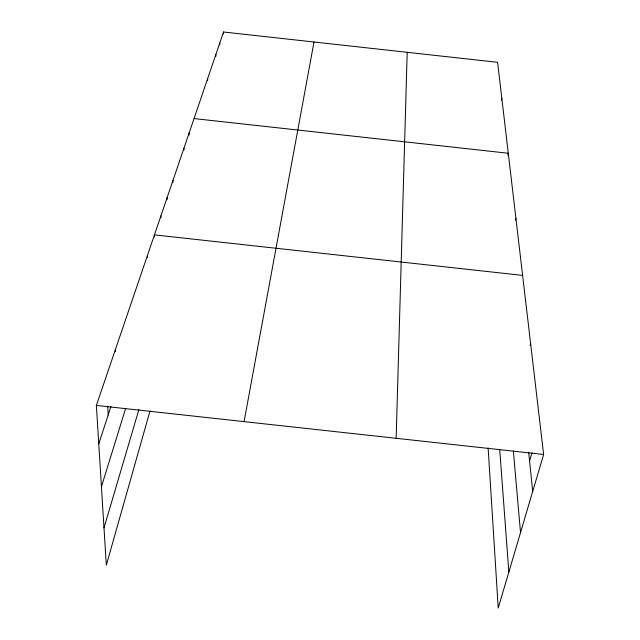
<?xml version="1.0" encoding="UTF-8"?>
<svg xmlns="http://www.w3.org/2000/svg" width="640" height="640" viewBox="0 0 640 640"><rect width="100%" height="100%" fill="white"/><g stroke="black" fill="none" stroke-linecap="round" stroke-linejoin="round"><path stroke-width="0.96" d="M183.952 150.12L183.96 148.176M189.096 135.04L189.112 133.056M207.632 80.504L207.672 78.544M215.848 56.36L215.896 54.392M219.728 44.936L219.776 42.984M223.464 33.984L223.52 32L497.6 62.312L543.632 454.464L498.224 608L488.136 447.992M396.144 438.296L407.2 52.312M244.08 421.624L314.008 42.008M501.424 100.232L501.824 98.28M507.864 155.176L508.28 153.256L194.04 118.576M515.464 220.216L515.904 218.272M530.136 345.648L530.632 343.752M150.016 410.928L106.32 565.2L96.368 405.44L223.52 32M529.568 461.112L532 452.616M103.992 527.864L138.888 409.632M101.432 486.728L125.664 408.352M98.768 443.928L110.952 406.432M522.616 275.392L154.44 234.872L154.472 236.824M96.368 405.44L543.632 454.464M528.656 452.224L532.688 491.456M513.352 450.84L520.528 532.584M499.688 449.176L508.832 572.12M107.72 406.112L108.192 414.928M115.36 349.656L115.456 351.656M147.44 255.448L147.48 257.424M160.912 215.872L160.936 217.856M167.08 197.76L167.088 199.72M172.96 180.48L172.968 182.472"/></g></svg>
